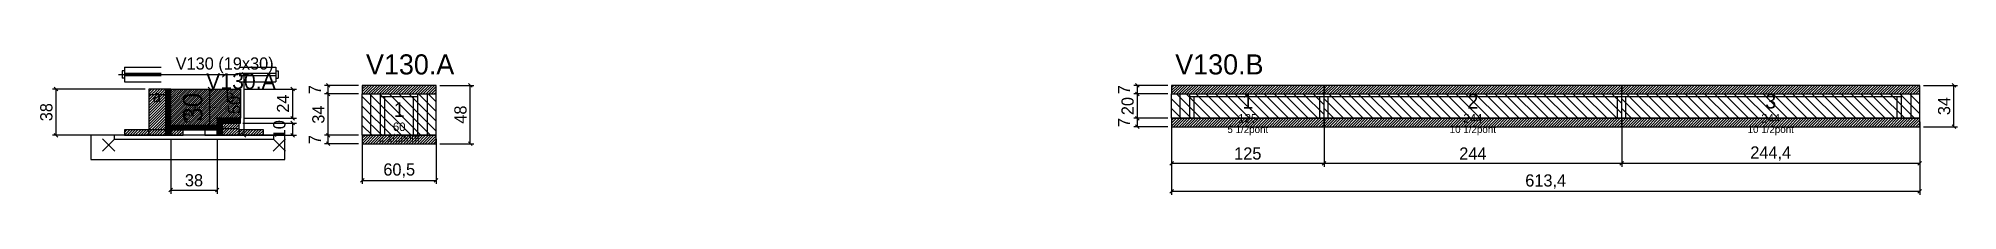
# Model space of a CAD drawing. Extents: x -69 to 1505, y -83 to 33.
import ezdxf
from ezdxf.enums import TextEntityAlignment as Align

# ---------------------------------------------------------------- set-up
doc = ezdxf.new("R2010")
doc.units = 0
for name, color, linetype in [('5', 5, 'Continuous'), ('barrote', 126, 'Continuous'), ('CONCRETO', 251, 'Continuous'), ('COTA', 241, 'Continuous'), ('Cota Seção (2x)', 241, 'Continuous'), ('detalhes', 7, 'Continuous'), ('Hachura', 251, 'Continuous'), ('Madeira', 126, 'Continuous'), ('NOMENCLATURA', 7, 'Continuous'), ('Painéis', 200, 'Continuous'), ('presilha', 224, 'Continuous'), ('Reaproveitamento', 30, 'Continuous'), ('SARR_2.2x7', 40, 'Continuous'), ('SARR_3.5x7', 81, 'Continuous'), ('SCO-___-LAJ', 224, 'Continuous'), ('TENSOR', 224, 'Continuous'), ('texto', 7, 'Continuous'), ('Texto Seção', 7, 'Continuous')]:
    doc.layers.add(name, color=color, linetype=linetype)
doc.dimstyles.new('PAINEL', dxfattribs={"dimtxt": 10, "dimasz": 3, "dimexe": 3, "dimexo": 3, "dimgap": 3, "dimtad": 1, "dimblk": 'OBLIQUE', "dimblk1": 'OBLIQUE', "dimcen": 2.5, "dimclrd": 4, "dimclre": 4, "dimclrt": 240, "dimazin": 3, "dimtfac": 1, "dimtmove": 0, "dimatfit": 3})
doc.dimstyles.new('SECAO2X', dxfattribs={"dimtxt": 16, "dimasz": 3, "dimexe": 3, "dimexo": 3, "dimgap": 3, "dimtad": 1, "dimblk": 'OBLIQUE', "dimblk1": 'OBLIQUE', "dimcen": 2.5, "dimclrd": 4, "dimclre": 4, "dimclrt": 240, "dimazin": 3, "dimtfac": 1, "dimtmove": 0, "dimatfit": 3})

# ---------------------------------------------------------------- blocks, each defined once
blk = doc.blocks.new('_OBLIQUE')
at = {"color": 0, "linetype": 'BYBLOCK'}
blk.add_line((-0.5, -0.5), (0.5, 0.5), dxfattribs=at)

msp = doc.modelspace()

# ---------------------------------------------------------------- hatches: boundary and pattern name
at = {"layer": 'COTA'}
h = msp.add_hatch(dxfattribs=at)
h.set_pattern_fill('ANSI31', scale=0.4)
h.paths.add_polyline_path([(40, -26), (40, 4), (97, 4), (97, -20), (78, -20), (78, -26)])
h = msp.add_hatch(dxfattribs=at)
h.set_pattern_fill('ANSI31', scale=0.5)
h.paths.add_polyline_path([(197, 0), (257.5, 0), (257.5, 7), (197, 7)])
h = msp.add_hatch(dxfattribs=at)
h.set_pattern_fill('ANSI31', scale=0.5)
h.paths.add_polyline_path([(860.4, 0), (985.4, 0), (985.4, 7), (860.4, 7)])
h = msp.add_hatch(dxfattribs=at)
h.set_pattern_fill('ANSI31', scale=0.5)
h.paths.add_polyline_path([(985.4, 0), (1229.4, 0), (1229.4, 7), (985.4, 7)])
h = msp.add_hatch(dxfattribs=at)
h.set_pattern_fill('ANSI31', scale=0.5)
h.paths.add_polyline_path([(1229.4, 0), (1473.8, 0), (1473.8, 7), (1229.4, 7)])
h = msp.add_hatch(dxfattribs=at)
h.set_pattern_fill('ANSI31', scale=0.5)
h.paths.add_polyline_path([(860.4, -27), (985.4, -27), (985.4, -20), (860.4, -20)])
h = msp.add_hatch(dxfattribs=at)
h.set_pattern_fill('ANSI31', scale=0.5)
h.paths.add_polyline_path([(985.4, -27), (1229.4, -27), (1229.4, -20), (985.4, -20)])
h = msp.add_hatch(dxfattribs=at)
h.set_pattern_fill('ANSI31', scale=0.5)
h.paths.add_polyline_path([(1229.4, -27), (1473.8, -27), (1473.8, -20), (1229.4, -20)])
h = msp.add_hatch(dxfattribs=at)
h.set_pattern_fill('ANSI31', scale=0.5)
h.paths.add_polyline_path([(197, -41), (257.5, -41), (257.5, -34), (197, -34)])
at = {"layer": 'Hachura'}
h = msp.add_hatch(dxfattribs=at)
h.set_pattern_fill('ANSI31', scale=0.5)
h.paths.add_polyline_path([(22, -34), (36, -34), (36, 4), (22, 4)])
h = msp.add_hatch(dxfattribs=at)
h.set_pattern_fill('ANSI31', scale=0.5)
h.paths.add_polyline_path([(22, -0.4), (36, -0.4), (36, 4), (22, 4)])
h = msp.add_hatch(dxfattribs=at)
h.set_pattern_fill('SOLID')
h.paths.add_polyline_path([(36, -34), (40, -34), (40, 4), (36, 4)])
h = msp.add_hatch(dxfattribs=at)
h.set_pattern_fill('ANSI31', scale=0.5)
h.paths.add_polyline_path([(2, -34), (22, -34), (22, -29.6), (2, -29.6)])
h = msp.add_hatch(dxfattribs=at)
h.set_pattern_fill('SOLID')
h.paths.add_polyline_path([(40, -29.6), (78, -29.6), (78, -26), (40, -26)])
h = msp.add_hatch(dxfattribs=at)
h.set_pattern_fill('ANSI31', scale=0.5)
h.paths.add_polyline_path([(40, -34), (50, -34), (50, -29.6), (40, -29.6)])
h = msp.add_hatch(dxfattribs=at)
h.set_pattern_fill('SOLID')
h.paths.add_polyline_path([(78, -24), (97, -24), (97, -20), (78, -20)])
h = msp.add_hatch(dxfattribs=at)
h.set_pattern_fill('SOLID')
h.paths.add_polyline_path([(78, -34), (82, -34), (82, -24), (78, -24)])
h = msp.add_hatch(dxfattribs=at)
h.set_pattern_fill('ANSI31', scale=0.5)
h.paths.add_polyline_path([(82, -34), (96, -34), (96, -24), (82, -24)])
h = msp.add_hatch(dxfattribs=at)
h.set_pattern_fill('ANSI31', scale=0.5)
h.paths.add_polyline_path([(82, -28.4), (96, -28.4), (96, -24), (82, -24)])
h = msp.add_hatch(dxfattribs=at)
h.set_pattern_fill('ANSI31', scale=0.5)
h.paths.add_polyline_path([(96, -34), (116, -34), (116, -29.6), (96, -29.6)])

# ---------------------------------------------------------------- linework, layer by layer
for p, q in [((0, 19), (0, 13)), ((2, 19), (0, 19)), ((2, 22), (32, 22)), ((2, 22), (2, 10)), ((2, 17), (32, 17)), ((96, 22), (126, 22)), ((96, 17), (126, 17)), ((126, 22), (126, 10)), ((126, 19), (128, 19)), ((128, 19), (128, 13)), ((2, 13), (0, 13)), ((2, 15), (32, 15)), ((2, 10), (32, 10)), ((96, 15), (126, 15)), ((96, 10), (126, 10)), ((126, 13), (128, 13))]:
    msp.add_line(p, q)
at = {"layer": 'barrote'}
msp.add_lwpolyline([(-25.5, -54), (133.5, -54), (133.5, -34), (-25.5, -34)], close=True, dxfattribs=at)
at = {"layer": 'CONCRETO'}
msp.add_lwpolyline([(40, -26), (40, 4), (97, 4), (97, -20), (78, -20), (78, -26)], close=True, dxfattribs=at)
at = {"layer": 'Madeira'}
for points in [[(22, -34), (36, -34), (36, 4), (22, 4)], [(22, -0.4), (36, -0.4), (36, 4), (22, 4)], [(2, -34), (22, -34), (22, -29.6), (2, -29.6)], [(22, -34), (36, -34), (36, -29.6), (22, -29.6)], [(40, -34), (50, -34), (50, -29.6), (40, -29.6)], [(68, -34), (78, -34), (78, -29.6), (68, -29.6)], [(82, -34), (96, -34), (96, -24), (82, -24)], [(82, -28.4), (96, -28.4), (96, -24), (82, -24)], [(96, -34), (116, -34), (116, -29.6), (96, -29.6)]]:
    msp.add_lwpolyline(points, close=True, dxfattribs=at)
at = {"layer": 'Painéis'}
for p, q in [((197, 0), (257.5, 0)), ((197, -34), (197, 0)), ((257.5, -34), (257.5, 0)), ((860.4, 0), (985.4, 0)), ((860.4, -20), (860.4, 0)), ((985.4, -20), (985.4, 0)), ((985.4, -20), (985.4, 0)), ((985.4, 0), (1229.4, 0)), ((985.4, -20), (985.4, 0)), ((1229.4, -20), (1229.4, 0)), ((1229.4, -20), (1229.4, 0)), ((1229.4, 0), (1473.8, 0)), ((1229.4, -20), (1229.4, 0)), ((1473.8, -20), (1473.8, 0)), ((860.4, -20), (985.4, -20)), ((985.4, -20), (1229.4, -20)), ((1229.4, -20), (1473.8, -20)), ((197, -34), (257.5, -34))]:
    msp.add_line(p, q, dxfattribs=at)
for points in [[(36, -34), (40, -34), (40, 4), (36, 4)], [(40, -29.6), (78, -29.6), (78, -26), (40, -26)], [(78, -24), (97, -24), (97, -20), (78, -20)], [(78, -34), (82, -34), (82, -24), (78, -24)]]:
    msp.add_lwpolyline(points, close=True, dxfattribs=at)
at = {"layer": 'presilha'}
for p, q in [((-16, -47), (-6, -37)), ((-16, -37), (-6, -47)), ((124, -47), (134, -37)), ((124, -37), (134, -47))]:
    msp.add_line(p, q, dxfattribs=at)
at = {"layer": 'Reaproveitamento', "color": 30}
for p, q in [((237, -34), (203, 0)), ((245, -34), (211, 0)), ((253, -34), (219, 0)), ((257.5, -30.5), (227, 0)), ((257.5, -22.5), (235, 0)), ((257.5, -14.5), (243, 0)), ((257.5, -6.5), (251, 0)), ((884.4, -20), (864.4, 0)), ((892.4, -20), (872.4, 0)), ((900.4, -20), (880.4, 0)), ((908.4, -20), (888.4, 0)), ((916.4, -20), (896.4, 0)), ((924.4, -20), (904.4, 0)), ((932.4, -20), (912.4, 0)), ((940.4, -20), (920.4, 0)), ((948.4, -20), (928.4, 0)), ((956.4, -20), (936.4, 0)), ((964.4, -20), (944.4, 0)), ((972.4, -20), (952.4, 0)), ((980.4, -20), (960.4, 0)), ((985.4, -17), (968.4, 0)), ((985.4, -9), (976.4, 0)), ((985.4, -1), (984.4, 0)), ((1009.4, -20), (989.4, 0)), ((1017.4, -20), (997.4, 0)), ((1025.4, -20), (1005.4, 0)), ((1033.4, -20), (1013.4, 0)), ((1041.4, -20), (1021.4, 0)), ((1049.4, -20), (1029.4, 0)), ((1057.4, -20), (1037.4, 0)), ((1065.4, -20), (1045.4, 0)), ((1073.4, -20), (1053.4, 0)), ((1081.4, -20), (1061.4, 0)), ((1089.4, -20), (1069.4, 0)), ((1097.4, -20), (1077.4, 0)), ((1105.4, -20), (1085.4, 0)), ((1113.4, -20), (1093.4, 0)), ((1121.4, -20), (1101.4, 0)), ((1129.4, -20), (1109.4, 0)), ((1137.4, -20), (1117.4, 0)), ((1145.4, -20), (1125.4, 0)), ((1153.4, -20), (1133.4, 0)), ((1161.4, -20), (1141.4, 0)), ((1169.4, -20), (1149.4, 0)), ((1177.4, -20), (1157.4, 0)), ((1185.4, -20), (1165.4, 0)), ((1193.4, -20), (1173.4, 0)), ((1201.4, -20), (1181.4, 0)), ((1209.4, -20), (1189.4, 0)), ((1217.4, -20), (1197.4, 0)), ((1225.4, -20), (1205.4, 0)), ((1229.4, -16), (1213.4, 0)), ((1229.4, -8), (1221.4, 0)), ((1229.4, 0), (1229.4, 0)), ((1253.4, -20), (1233.4, 0)), ((1261.4, -20), (1241.4, 0)), ((1269.4, -20), (1249.4, 0)), ((1277.4, -20), (1257.4, 0)), ((1285.4, -20), (1265.4, 0)), ((1293.4, -20), (1273.4, 0)), ((1301.4, -20), (1281.4, 0)), ((1309.4, -20), (1289.4, 0)), ((1317.4, -20), (1297.4, 0)), ((1325.4, -20), (1305.4, 0)), ((1333.4, -20), (1313.4, 0)), ((1341.4, -20), (1321.4, 0)), ((1349.4, -20), (1329.4, 0)), ((1357.4, -20), (1337.4, 0)), ((1365.4, -20), (1345.4, 0)), ((1373.4, -20), (1353.4, 0)), ((1381.4, -20), (1361.4, 0)), ((1389.4, -20), (1369.4, 0)), ((1397.4, -20), (1377.4, 0)), ((1405.4, -20), (1385.4, 0)), ((1413.4, -20), (1393.4, 0)), ((1421.4, -20), (1401.4, 0)), ((1429.4, -20), (1409.4, 0)), ((1437.4, -20), (1417.4, 0)), ((1445.4, -20), (1425.4, 0)), ((1453.4, -20), (1433.4, 0)), ((1461.4, -20), (1441.4, 0)), ((1469.4, -20), (1449.4, 0)), ((1473.8, -16.4), (1457.4, 0)), ((1473.8, -8.4), (1465.4, 0)), ((1473.8, -0.4), (1473.4, 0)), ((229, -34), (197, -2)), ((221, -34), (197, -10)), ((876.4, -20), (860.4, -4)), ((868.4, -20), (860.4, -12)), ((1001.4, -20), (985.4, -4)), ((993.4, -20), (985.4, -12)), ((1245.4, -20), (1229.4, -4)), ((1237.4, -20), (1229.4, -12)), ((213, -34), (197, -18)), ((205, -34), (197, -26)), ((860.4, -20), (860.4, -20)), ((985.4, -20), (985.4, -20)), ((1229.4, -20), (1229.4, -20)), ((197, -34), (197, -34))]:
    msp.add_line(p, q, dxfattribs=at)
at = {"layer": 'SARR_2.2x7'}
for p, q in [((204, -34), (204, 0)), ((250.5, -34), (250.5, 0)), ((867.4, -20), (867.4, 0)), ((1466.8, -20), (1466.8, 0)), ((212, -2.2), (242.5, -2.2)), ((875.4, -2.2), (985.4, -2.2)), ((985.4, -2.2), (1229.4, -2.2)), ((1229.4, -2.2), (1458.8, -2.2))]:
    msp.add_line(p, q, dxfattribs=at)
at = {"layer": 'SARR_3.5x7'}
for p, q in [((212, -34), (212, 0)), ((242.5, -34), (242.5, 0)), ((875.4, -20), (875.4, 0)), ((985.4, -20), (985.4, 0)), ((985.4, -20), (985.4, 0)), ((1229.4, -20), (1229.4, 0)), ((1229.4, -20), (1229.4, 0)), ((1458.8, -20), (1458.8, 0)), ((215.5, -34), (215.5, -2.2)), ((239, -34), (239, -2.2)), ((878.9, -20), (878.9, -2.2)), ((981.9, -20), (981.9, -2.2)), ((988.9, -20), (988.9, -2.2)), ((1225.9, -20), (1225.9, -2.2)), ((1232.9, -20), (1232.9, -2.2)), ((1455.3, -20), (1455.3, -2.2)), ((875.4, -20), (878.9, -20)), ((981.9, -20), (985.4, -20)), ((985.4, -20), (988.9, -20)), ((1225.9, -20), (1229.4, -20)), ((1229.4, -20), (1232.9, -20)), ((1455.3, -20), (1458.8, -20)), ((212, -34), (215.5, -34)), ((239, -34), (242.5, -34))]:
    msp.add_line(p, q, dxfattribs=at)
at = {"layer": 'SCO-___-LAJ'}
for points in [[(197, 0), (257.5, 0), (257.5, 7), (197, 7)], [(860.4, 0), (985.4, 0), (985.4, 7), (860.4, 7)], [(985.4, 0), (1229.4, 0), (1229.4, 7), (985.4, 7)], [(1229.4, 0), (1473.8, 0), (1473.8, 7), (1229.4, 7)], [(860.4, -27), (985.4, -27), (985.4, -20), (860.4, -20)], [(985.4, -27), (1229.4, -27), (1229.4, -20), (985.4, -20)], [(1229.4, -27), (1473.8, -27), (1473.8, -20), (1229.4, -20)], [(-6.5, -37.2), (124.5, -37.2), (124.5, -34), (-6.5, -34)], [(197, -41), (257.5, -41), (257.5, -34), (197, -34)]]:
    msp.add_lwpolyline(points, close=True, dxfattribs=at)
at = {"layer": 'TENSOR'}
msp.add_line((-3, 16), (95, 16), dxfattribs=at)

# ---------------------------------------------------------------- texts
at = {"layer": '5'}
for s, height, p in [('1', 12, (922.9, -6)), ('2', 12, (1107.4, -6)), ('3', 12, (1351.6, -6)), ('1', 12, (227.25, -13)), ('60', 7, (227.25, -27)), ('125', 7, (922.9, -20)), ('244', 7, (1107.4, -20)), ('244', 7, (1351.6, -20))]:
    msp.add_text(s, height=height, dxfattribs=at).set_placement(p, align=Align.MIDDLE_CENTER)
at = {"layer": 'detalhes'}
for s, p in [('a', (25, -6.7)), ('b', (85, -6.7)), ('c', (50, -23.5))]:
    msp.add_text(s, height=9.6, dxfattribs=at).set_placement(p)
at = {"layer": 'NOMENCLATURA'}
for s, p in [('V130.A', (200, 16)), ('V130.B', (863.4, 16))]:
    msp.add_text(s, height=16.5, dxfattribs=at).set_placement(p)
at = {"layer": 'texto', "char_height": 6, "attachment_point": 5}
for s, insert in [('5 1/2pont', (922.9, -30)), ('10 1/2pont', (1107.4, -30)), ('10 1/2pont', (1351.6, -30)), ('2 1/2pont', (227.25, -37))]:
    msp.add_mtext(s, dxfattribs=dict(at, insert=insert))
at = {"layer": 'Texto Seção'}
for s, height, p in [('V130 (19x30)', 10, (44, 20)), ('V130.A', 13, (69, 4))]:
    msp.add_text(s, height=height, dxfattribs=at).set_placement(p)

# ---------------------------------------------------------------- dimensions: what is measured, and where the dimension line sits
at = {"layer": 'COTA'}
for base, p1, p2 in [((100, -34), (96, -34), (96, 16)), ((-54, -34), (2, -34), (22, 4)), ((140, -20), (97, -20), (97, 4)), ((169, 0), (197, 0), (197, 7)), ((169, -34), (197, -34), (197, 0)), ((285.5, -41), (257.5, -41), (257.5, 7)), ((832.4, 0), (860.4, 0), (860.4, 7)), ((832.4, -20), (860.4, -20), (860.4, 0)), ((1501.8, -27), (1473.8, -27), (1473.8, 7)), ((140, -34), (96, -34), (96, -24)), ((832.4, -27), (860.4, -27), (860.4, -20)), ((169, -41), (197, -41), (197, -34))]:
    msp.add_linear_dim(base=base, p1=p1, p2=p2, angle=90, dimstyle='PAINEL', dxfattribs=at).render()
for base, p1, p2 in [((860.4, -57), (860.4, -20), (985.4, -20)), ((860.4, -80), (860.4, -20), (1473.8, -20)), ((985.4, -57), (985.4, -20), (1229.4, -20)), ((1229.4, -57), (1229.4, -20), (1473.8, -20)), ((40, -79), (40, -34), (78, -34)), ((197, -71), (197, -34), (257.5, -34))]:
    msp.add_linear_dim(base=base, p1=p1, p2=p2, dimstyle='PAINEL', dxfattribs=at).render()
at = {"layer": 'Cota Seção (2x)'}
msp.add_linear_dim(base=(72, -26), p1=(40, -26), p2=(40, 4), angle=90, dimstyle='SECAO2X', dxfattribs=at).render()

doc.saveas('drawing.dxf')
